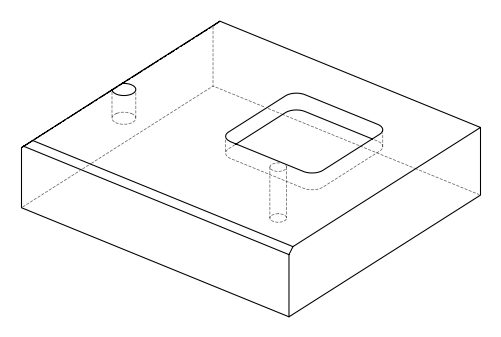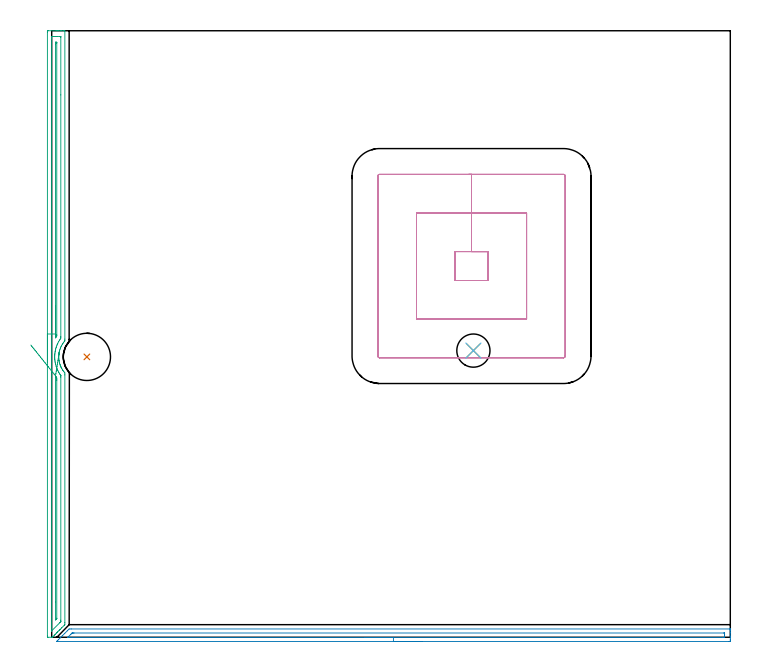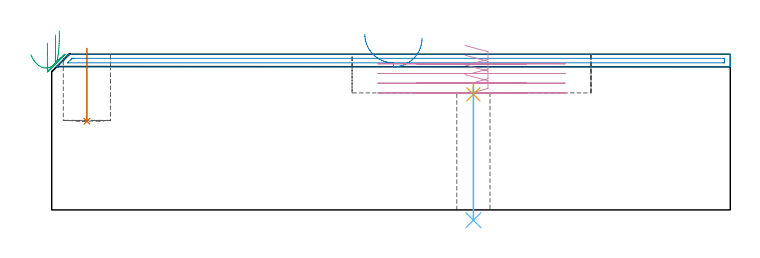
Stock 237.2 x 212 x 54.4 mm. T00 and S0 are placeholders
(PLAN: 6 operations, 4 tool changes, 13.7 min)
(1 INDEXABLE_INSERT_DRILL_BLIND_HOLE_FROM_SOLID | STEP1POCKET | NXT0302_004 | 0.1 min | 4958 mm3)
(2 AREA_MILL | FG_CHAMFER_SURFACE | UGT0205_001 | 3.91 min | 2297 mm3)
(3 AREA_MILL_1 | FG_CHAMFER_SURFACE_1 | UGT0205_001 | 5.24 min | 3896 mm3)
(4 MILL_RECTANGULAR_POCKET | POCKET_RECTANGULAR_STRAIGHT | UGT0201_100 | Follow Part, ap 4.5, ae 75% | 4.25 min | 91481 mm3)
(5 SPOT_DRILL | STEP1HOLE | NXT0321_9005460120000 | 0.03 min | 1 mm3)
(6 DRILL_THROUGH_HOLE_INTO_CENTER | STEP1HOLE | NXT0301_087 | 0.19 min | 4316 mm3)
(TOOL NXT0302_004 | Index. Insert Drill 16.5mm [880-D1650L20-05] | D16.5 PA176 FL83 Z2)
(TOOL UGT0205_001 | Chamfer Mill 20 x 3 x 45 deg. | D20 FL50 Z2)
(TOOL UGT0201_100 | End Mill 18 mm | D18 FL22 Z2)
(TOOL NXT0321_9005460120000 | NC Spot Drill, 142deg, 12mm, Carbide, Uncoated | D12 PA142 FL30 Z2)
(TOOL NXT0301_087 | Carbide Drill 11.6mm [860.1-1160-058A1-MM 2214] | D11.6 PA140 FL72 Z2)
(OP 1 INDEXABLE_INSERT_DRILL_BLIND_HOLE_FROM_SOLID)
G17 G21 G94 G90
T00 M6
G54
G17 G0 G90 X12.3 Y98. S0 M3
G43 Z64.4 H1
G94 G81 G98 Z31. F250. R56.4
G80
M5
M2
(OP 2 AREA_MILL)
G17 G21 G94 G90
T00 M6
G54
G17 G0 G90 X129.45 Y-1.5 S1061 M3
G43 Z64.4 H0
Z60.
G94 G1 X129.412 Z59.128 F250.
X129.298 Z58.263
X129.109 Z57.412
X128.847 Z56.58
X128.513 Z55.774
X128.11 Z55.
X127.641 Z54.264
X127.11 Z53.572
X126.521 Z52.929
X125.878 Z52.34
X125.186 Z51.808
X124.45 Z51.34
X123.676 Z50.937
X122.87 Z50.603
X122.038 Z50.341
X121.186 Z50.152
X120.322 Z50.038
X119.45 Z50.
X1.882
X1.719 Y-1.493 Z50.006
X1.881 Y-1.321 Z50.179
X2.328 Y-0.871 Z50.627
X3.019 Y-0.181 Z51.319
X3.669 Y0.47 Z51.969
X4.563 Y1.364 Z52.863
X5.457 Y2.258 Z53.757
X6.094 Y2.894 Z54.392
X6.798 Y2.9 Z54.4
X237.019
X237.196 Y2.901 Z54.392
X237.197 Y2.9 Z54.391
X237.2 Y2.545 Z54.044
Y2.293 Z53.793
Y1.581 Z53.075
Y0.344 Z51.84
Y-0.181 Z51.314
Y-0.799 Z50.696
X237.197 Y-1.061 Z50.434
X237.19 Y-1.491 Z50.005
X237.013 Y-1.496 Z50.002
X236.572 Y-1.5 Z50.
X119.45
Y-0.086 Z51.414
X5.904 Y-0.085 Z51.415
X5.806 Y-0.084 Z51.416
X5.635 Y-0.079 Z51.421
X5.587 Y-0.073 Z51.427
X5.598 Y-0.06 Z51.44
X5.686 Y0.034 Z51.534
X5.781 Y0.131 Z51.631
X5.904 Y0.255 Z51.755
X6.572 Y0.923 Z52.423
X6.798 Y1.148 Z52.648
X7.019 Y1.363 Z52.863
X7.119 Y1.458 Z52.958
X7.148 Y1.479 Z52.979
X7.194 Y1.481 Z52.981
X7.293 Y1.483 Z52.983
X7.692 Y1.486 Z52.986
X7.789
X234.881 Y1.485 Z52.985
X235.158 Y1.48 Z52.98
X235.186 Y1.479 Z52.979
X235.191 Y1.46 Z52.96
X235.197 Y1.425 Z52.925
X235.199 Y1.391 Z52.891
X235.2 Y1.171 Z52.671
X235.197 Y0.7 Z52.2
X235.192 Y0.298 Z51.798
X235.173 Y-0.079 Z51.421
X234.784 Y-0.084 Z51.416
X234.687 Y-0.085 Z51.415
X119.45 Y-0.086 Z51.414
X118.578 Z51.452
X117.713 Z51.566
X116.862 Z51.755
X116.03 Z52.017
X115.224 Z52.351
X114.45 Z52.754
X113.714 Z53.223
X113.022 Z53.754
X112.379 Z54.343
X111.789 Z54.986
X111.258 Z55.678
X110.79 Z56.414
X110.387 Z57.188
X110.053 Z57.994
X109.791 Z58.826
X109.602 Z59.678
X109.488 Z60.543
X109.45 Z61.414
G0 Z64.4
M5
M2
(OP 3 AREA_MILL_1)
G17 G21 G94 G90
T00 M6
G54
G17 G0 G90 X-1.5 Y96. S1061 M3
G43 Z64.4 H0
Z58.3
G94 G1 Y96.038 Z57.428 F250.
Y96.152 Z56.563
Y96.341 Z55.712
Y96.603 Z54.88
Y96.937 Z54.074
Y97.34 Z53.3
Y97.808 Z52.564
Y98.34 Z51.872
Y98.929 Z51.229
Y99.572 Z50.64
Y100.264 Z50.108
Y101. Z49.64
Y101.774 Z49.237
Y102.58 Z48.903
Y103.412 Z48.641
Y104.264 Z48.452
Y105.128 Z48.338
Y106. Z48.3
X-1.499 Y211.386 Z48.301
X-1.496 Y211.802 Z48.302
X-1.492 Y211.99 Z48.305
X-1.086 Y212. Z48.71
X1.55 Z51.344
X2.098 Z51.895
X2.429 Z52.225
X2.977 Z52.773
X3.308 Z53.102
X4.289 Z54.089
X4.594 Y211.99 Z54.393
X4.6 Y211.832 Z54.4
Y104.214
Y103.599 Z54.385
X4.5 Y103.477 Z54.296
X4.373 Y103.323 Z54.169
X4.142 Y103.03 Z53.942
X3.923 Y102.728 Z53.723
X3.729 Y102.431 Z53.529
X3.471 Y101.981 Z53.27
X3.424 Y101.888 Z53.222
X3.245 Y101.538 Z53.041
X3.108 Y101.23 Z52.906
X3.052 Y101.101 Z52.848
X2.889 Y100.646 Z52.687
X2.756 Y100.201 Z52.552
X2.645 Y99.754 Z52.444
X2.561 Y99.308 Z52.36
X2.501 Y98.861 Z52.3
X2.469 Y98.397 Z52.261
X2.461 Y98.22 Z52.258
X2.453 Y97.969 Z52.25
X2.46 Y97.783 Z52.258
X2.472 Y97.568 Z52.264
X2.473 Y97.522 Z52.267
X2.512 Y97.069 Z52.307
X2.556 Y96.742 Z52.356
X2.571 Y96.63 Z52.371
X2.661 Y96.176 Z52.458
X2.7 Y96.018 Z52.5
X2.722 Y95.934 Z52.521
X2.772 Y95.737 Z52.57
X2.914 Y95.283 Z52.708
X2.965 Y95.135 Z52.764
X3.015 Y94.998 Z52.813
X3.051 Y94.899 Z52.848
X3.08 Y94.836 Z52.876
X3.218 Y94.527 Z53.017
X3.275 Y94.4 Z53.074
X3.354 Y94.247 Z53.153
X3.51 Y93.95 Z53.307
X3.766 Y93.507 Z53.564
X3.82 Y93.422 Z53.619
X3.843 Y93.387 Z53.642
X3.924 Y93.27 Z53.722
X4.17 Y92.939 Z53.966
X4.186 Y92.918 Z53.982
X4.424 Y92.615 Z54.223
X4.433 Y92.604 Z54.232
X4.488 Y92.537 Z54.287
X4.597 Y92.402 Z54.388
X4.6 Y91.71 Z54.4
Y5.08
X4.598 Y4.405 Z54.387
X4.405 Y4.205 Z54.205
X3.495 Y3.294 Z53.293
X2.951 Y2.751 Z52.75
X2.722 Y2.52 Z52.518
X2.602 Y2.401 Z52.399
X2.1 Y1.9 Z51.899
X1.843 Y1.641 Z51.639
X1.709 Y1.508 Z51.506
X1.249 Y1.049 Z51.049
X0.964 Y0.762 Z50.76
X0.368 Y0.168 Z50.167
X0.232 Y0.035 Z50.03
X0.203 Y0.01 Z50.001
X-0.099 Y0. Z49.701
X-1.312 Z48.483
X-1.416 Z48.38
X-1.491 Y0.003 Z48.305
X-1.497 Y0.168 Z48.303
X-1.5 Y0.378 Z48.3
Y106.
X-0.086 Z49.714
X-0.085 Y209.475 Z49.715
X-0.084 Y209.599 Z49.716
X-0.079 Y209.974 Z49.721
X0.285 Y209.992 Z50.085
X0.671 Y209.997 Z50.471
X1.156 Y210. Z50.956
X1.55 Z51.35
X2.035 Z51.835
X2.913 Z52.713
X3.106 Y209.998 Z52.906
X3.137 Y209.996 Z52.937
X3.168 Y209.99 Z52.968
X3.179 Y209.982 Z52.979
X3.18 Y209.958 Z52.98
X3.185 Y209.724 Z52.985
X3.186 Y189.573 Z52.986
X3.185 Y105.107 Z52.985
X3.181 Y104.722 Z52.981
X3.179 Y104.534 Z52.979
X3.11 Y104.414 Z52.91
X2.978 Y104.214 Z52.778
X2.759 Y103.878 Z52.559
X2.418 Y103.321 Z52.218
X2.121 Y102.74 Z51.921
X1.977 Y102.428 Z51.777
X1.845 Y102.128 Z51.645
X1.623 Y101.535 Z51.423
X1.612 Y101.503 Z51.412
X1.55 Y101.302 Z51.35
X1.408 Y100.786 Z51.208
X1.372 Y100.641 Z51.172
X1.245 Y100.058 Z51.045
X1.188 Y99.748 Z50.988
X1.126 Y99.286 Z50.926
X1.085 Y98.855 Z50.885
X1.058 Y98.462 Z50.858
X1.044 Y97.962 Z50.844
X1.058 Y97.569 Z50.858
X1.092 Y97.069 Z50.892
X1.142 Y96.591 Z50.942
X1.201 Y96.176 Z51.001
X1.336 Y95.501 Z51.136
X1.391 Y95.283 Z51.191
X1.55 Y94.703 Z51.35
X1.651 Y94.39 Z51.451
X1.705 Y94.232 Z51.505
X1.885 Y93.781 Z51.685
X2.013 Y93.497 Z51.813
X2.146 Y93.21 Z51.946
X2.429 Y92.661 Z52.229
X2.506 Y92.525 Z52.306
X2.727 Y92.164 Z52.527
X2.874 Y91.94 Z52.674
X3.031 Y91.71 Z52.831
X3.163 Y91.516 Z52.963
X3.179 Y91.49 Z52.979
X3.182 Y91.469 Z52.982
X3.184 Y91.422 Z52.984
X3.185 Y91.326 Z52.985
X3.186 Y90.941 Z52.986
Y5.973
X3.183 Y5.588 Z52.983
X3.181 Y5.493 Z52.981
X3.179 Y5.449 Z52.979
X3.159 Y5.42 Z52.959
X3.067 Y5.324 Z52.867
X2.83 Y5.08 Z52.63
X0.014 Y2.264 Z49.814
X-0.031 Y2.221 Z49.769
X-0.073 Y2.183 Z49.727
X-0.076 Y2.182 Z49.724
X-0.079 Y2.195 Z49.721
X-0.083 Y2.275 Z49.717
X-0.085 Y2.401 Z49.715
X-0.086 Y106. Z49.714
X1.328 Z51.128
X1.329 Y207.145 Z51.129
X1.331 Y207.813 Z51.131
X1.333 Y207.925 Z51.133
X1.335 Y207.978 Z51.135
X1.343 Y207.991 Z51.143
X1.37 Y207.996 Z51.17
X1.55 Y207.994 Z51.35
X1.733 Y207.99 Z51.533
X1.765 Y207.98 Z51.565
X1.767 Y207.948 Z51.567
X1.77 Y207.888 Z51.57
X1.771 Y207.813 Z51.571
Y207.588
Y105.776
X1.767 Y105.441 Z51.567
X1.765 Y105.359 Z51.565
X1.759 Y105.322 Z51.559
X1.601 Y105.055 Z51.401
X1.55 Y104.971 Z51.35
X1.445 Y104.806 Z51.245
X1.335 Y104.636 Z51.135
X1.332 Y104.732 Z51.132
X1.33 Y104.882 Z51.13
X1.329 Y105.107 Z51.129
X1.328 Y105.332 Z51.128
Y106.
Y106.872 Z51.166
Y107.737 Z51.28
Y108.588 Z51.469
Y109.42 Z51.732
Y110.226 Z52.065
Y111. Z52.468
Y111.736 Z52.937
Y112.428 Z53.468
Y113.071 Z54.057
Y113.66 Z54.701
Y114.192 Z55.393
Y114.66 Z56.128
Y115.063 Z56.902
Y115.397 Z57.708
Y115.659 Z58.54
Y115.848 Z59.392
Y115.962 Z60.257
Y116. Z61.128
G0 X-7.283 Y102.13 Z54.31
G1 X-6.974 Y101.744 Z53.592
X-6.627 Y101.311 Z52.919
X-6.245 Y100.833 Z52.296
X-5.83 Y100.315 Z51.73
X-5.386 Y99.761 Z51.224
X-4.916 Y99.174 Z50.781
X-4.423 Y98.56 Z50.406
X-3.912 Y97.922 Z50.1
X-3.387 Y97.266 Z49.868
X-2.85 Y96.596 Z49.709
X-2.307 Y95.919 Z49.625
X-1.762 Y95.238 Z49.618
X-1.218 Y94.559 Z49.687
X-0.68 Y93.888 Z49.831
X-0.152 Y93.229 Z50.05
X0.362 Y92.587 Z50.341
X0.858 Y91.967 Z50.703
X1.333 Y91.375 Z51.133
X1.34 Y91.366 Z51.14
X1.462 Y91.168 Z51.262
X1.55 Y91.022 Z51.35
X1.668 Y90.817 Z51.468
X1.764 Y90.647 Z51.564
X1.767 Y90.483 Z51.567
X1.77 Y90.148 Z51.57
X1.771 Y89.924 Z51.571
Y89.699
Y6.641
X1.77 Y6.566 Z51.57
X1.766 Y6.507 Z51.566
X1.763 Y6.474 Z51.563
X1.75 Y6.459 Z51.55
X1.55 Y6.253 Z51.35
X1.409 Y6.116 Z51.209
X1.35 Y6.061 Z51.15
X1.334 Y6.127 Z51.134
X1.331 Y6.145 Z51.131
X1.329 Y6.197 Z51.129
X1.328 Y12.338 Z51.128
X1.329 Y91.268 Z51.129
X1.33 Y91.332 Z51.13
X1.332 Y91.37 Z51.132
X1.333 Y91.375 Z51.133
X1.468 Y92.219 Z51.307
X1.6 Y93.045 Z51.554
X1.729 Y93.847 Z51.874
X1.852 Y94.618 Z52.263
X1.97 Y95.352 Z52.718
X2.081 Y96.045 Z53.237
X2.184 Y96.69 Z53.815
X2.279 Y97.283 Z54.448
X2.365 Y97.82 Z55.13
X2.441 Y98.295 Z55.858
X2.507 Y98.707 Z56.624
X2.562 Y99.05 Z57.424
X2.606 Y99.324 Z58.251
X2.638 Y99.525 Z59.1
X2.658 Y99.653 Z59.962
X2.667 Y99.705 Z60.833
X2.663 Y99.683 Z61.705
X2.648 Y99.586 Z62.572
G0 Z64.4
M5
M2
(OP 4 MILL_RECTANGULAR_POCKET)
G17 G21 G94 G90
T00 M6
G54
G17 G0 G90 X144.495 Y124.7 S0 M3
G43 Z64.468 H0
Z57.468
G94 G1 X152.5 Z55.323 F250.
Y134.8 Z52.617
X146.75 Z51.076
X141. F500.
Y124.7
X152.5
Y134.8
X146.75
Y148.3
X127.5
Y111.2
X166.
Y148.3
X146.75
Y161.8
X114.6
G3 X114. Y161.2 R0.6
G1 Y98.3
G3 X114.6 Y97.7 R0.6
G1 X178.9
G3 X179.5 Y98.3 R0.6
G1 Y161.2
G3 X178.9 Y161.8 R0.6
G1 X146.75
X145.75
G0 X144.495 Y124.7 Z54.076
G1 X152.5 Z51.931 F250.
Y134.8 Z49.225
X146.75 Z47.684
X141. F500.
Y124.7
X152.5
Y134.8
X146.75
Y148.3
X127.5
Y111.2
X166.
Y148.3
X146.75
Y161.8
X114.6
G3 X114. Y161.2 R0.6
G1 Y98.3
G3 X114.6 Y97.7 R0.6
G1 X178.9
G3 X179.5 Y98.3 R0.6
G1 Y161.2
G3 X178.9 Y161.8 R0.6
G1 X146.75
X145.75
G0 X144.495 Y124.7 Z50.684
G1 X152.5 Z48.539 F250.
Y134.8 Z45.833
X146.75 Z44.292
X141. F500.
Y124.7
X152.5
Y134.8
X146.75
Y148.3
X127.5
Y111.2
X166.
Y148.3
X146.75
Y161.8
X114.6
G3 X114. Y161.2 R0.6
G1 Y98.3
G3 X114.6 Y97.7 R0.6
G1 X178.9
G3 X179.5 Y98.3 R0.6
G1 Y161.2
G3 X178.9 Y161.8 R0.6
G1 X146.75
X145.75
G0 X144.495 Y124.7 Z47.292
G1 X152.5 Z45.147 F250.
Y134.8 Z42.441
X146.75 Z40.9
X141. F500.
Y124.7
X152.5
Y134.8
X146.75
Y148.3
X127.5
Y111.2
X166.
Y148.3
X146.75
Y161.8
X114.6
G3 X114. Y161.2 R0.6
G1 Y98.3
G3 X114.6 Y97.7 R0.6
G1 X178.9
G3 X179.5 Y98.3 R0.6
G1 Y161.2
G3 X178.9 Y161.8 R0.6
G1 X146.75
X145.75
G0 Z64.468
M5
M2
(OP 5 SPOT_DRILL)
G17 G21 G94 G90
T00 M6
G54
G17 G0 G90 X147.4 Y100.2 S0 M3
G43 Z64.4 H0
G94 G81 G98 Z40.401 F250. R43.9
G80
M5
M2
(OP 6 DRILL_THROUGH_HOLE_INTO_CENTER)
G17 G21 G94 G90
T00 M6
G54
G17 G0 G90 X147.4 Y100.2 S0 M3
G43 Z64.4 H1
G94 G73 G98 Z-3.611 F250. Q11.128 R42.9
G80
M5
M2
